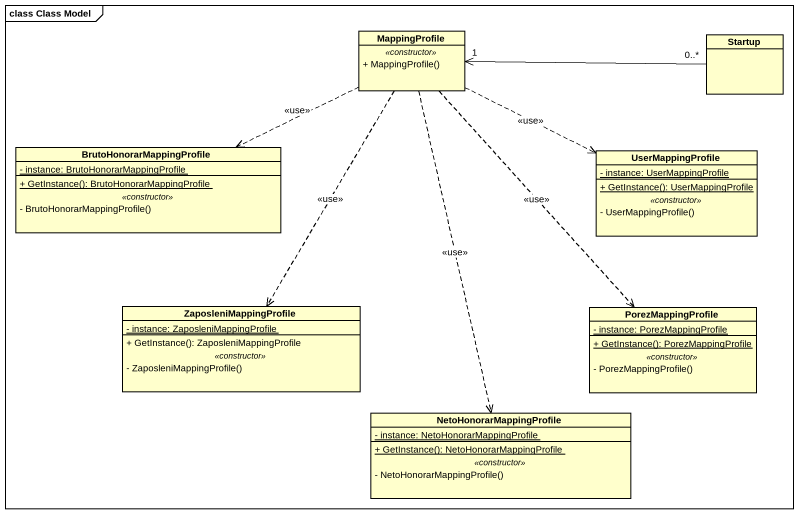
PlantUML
@startuml
mainframe class Class Model
hide circle
hide empty members
skinparam classAttributeIconSize 0
class MappingProfile {
  .. <<constructor>> ..
  + MappingProfile()
}
class Startup
class BrutoHonorarMappingProfile {
  {static} - instance: BrutoHonorarMappingProfile
  --
  {static} + GetInstance(): BrutoHonorarMappingProfile
  .. <<constructor>> ..
  - BrutoHonorarMappingProfile()
}
class UserMappingProfile {
  {static} - instance: UserMappingProfile
  --
  {static} + GetInstance(): UserMappingProfile
  .. <<constructor>> ..
  - UserMappingProfile()
}
class ZaposleniMappingProfile {
  {static} - instance: ZaposleniMappingProfile
  --
  + GetInstance(): ZaposleniMappingProfile
  .. <<constructor>> ..
  - ZaposleniMappingProfile()
}
class PorezMappingProfile {
  {static} - instance: PorezMappingProfile
  --
  {static} + GetInstance(): PorezMappingProfile
  .. <<constructor>> ..
  - PorezMappingProfile()
}
class NetoHonorarMappingProfile {
  {static} - instance: NetoHonorarMappingProfile
  --
  {static} + GetInstance(): NetoHonorarMappingProfile
  .. <<constructor>> ..
  - NetoHonorarMappingProfile()
}
MappingProfile .left.> BrutoHonorarMappingProfile : <<use>>
MappingProfile .right.> UserMappingProfile : <<use>>
MappingProfile ..> ZaposleniMappingProfile : <<use>>
MappingProfile ..> PorezMappingProfile : <<use>>
MappingProfile ..> NetoHonorarMappingProfile : <<use>>
Startup "0..*" -left-> "1" MappingProfile
@enduml
